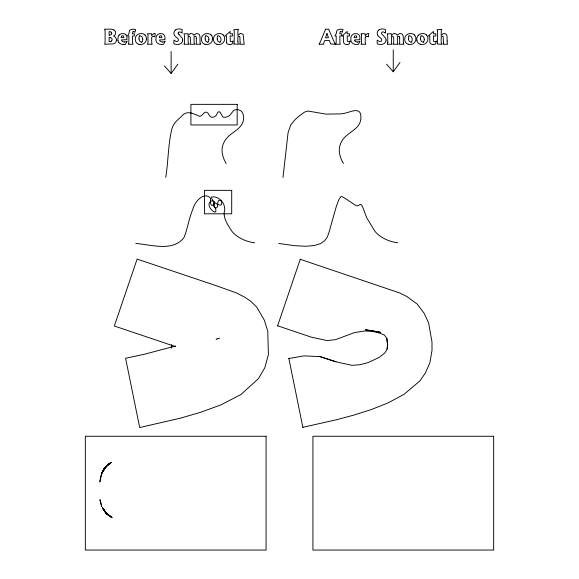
<?xml version="1.0" encoding="UTF-8"?>
<svg xmlns="http://www.w3.org/2000/svg" width="579" height="579" viewBox="0 0 579 579"><rect width="100%" height="100%" fill="white"/><g stroke="black" fill="none" stroke-linecap="round" stroke-linejoin="round"><path stroke-width="0.87" d="M387.792 42.137L387.742 36.036A7.925 7.925 0 0 0 387.51 34.574L387.286 33.763L391.368 33.763L391.368 35.551L393.597 33.596A4.712 4.712 0 0 1 394.234 33.539A3.467 3.467 0 0 1 395.964 33.995A2.859 2.859 0 0 1 397.165 35.312L399.503 33.604A4.306 4.306 0 0 1 400.227 33.539A3.575 3.575 0 0 1 400.777 33.589L402.115 34.125A2.519 2.519 0 0 1 402.68 34.689L403.274 36.368L403.353 42.491M116.386 39.9L116.285 40.863A3.792 3.792 0 0 1 115.091 42.947A4.675 4.675 0 0 1 113.441 43.859L104.604 44.257L104.879 43.418A8.808 8.808 0 0 0 105.103 41.587L105.117 31.584A8.33 8.33 0 0 0 104.792 29.768L104.604 29.174L110.582 29.189A7.216 7.216 0 0 1 113.969 29.992M240.147 42.354L239.822 36.629A0.832 0.832 0 0 0 239.561 36.441L239.084 36.354A2.041 2.041 0 0 0 238.389 36.484L237.875 36.759L237.875 41.181M443.463 42.354L443.138 36.629A0.832 0.832 0 0 0 442.87 36.441L442.399 36.354A2.041 2.041 0 0 0 441.705 36.484L441.184 36.759L441.184 41.181A8.743 8.743 0 0 0 441.48 43.686L441.705 44.257L437.123 43.975A9.452 9.452 0 0 0 437.5 41.883L437.55 31.823A4.907 4.907 0 0 0 437.261 30.318L437.029 29.782L441.705 29.247L441.538 29.695A6.745 6.745 0 0 0 441.22 31.367L441.184 35.543L443.362 33.589A3.677 3.677 0 0 1 443.992 33.539L445.208 33.734A2.75 2.75 0 0 1 446.532 34.689L447.06 36.383L447.118 40.971M146.429 39.025L146.371 39.618A5.58 5.58 0 0 1 144.938 42.658L144.721 42.86A5.573 5.573 0 0 1 141.761 44.388L140.871 44.474A7.636 7.636 0 0 1 139.973 44.453L138.902 44.272M212.558 39.025L212.507 39.618A5.58 5.58 0 0 1 211.067 42.658L210.857 42.86A5.573 5.573 0 0 1 207.89 44.388L207 44.474A7.636 7.636 0 0 1 206.11 44.453L205.031 44.272M178.231 32.967L178.31 32.576A0.861 0.861 0 0 1 178.593 32.221L179.584 31.946A3.756 3.756 0 0 1 181.495 32.685L182.103 33.068L182.103 29.478L180.966 29.174A8.757 8.757 0 0 0 179.077 28.95L178.042 29.03A5.421 5.421 0 0 0 175.524 29.985M288.863 358.502L303.953 355.875L319.97 356.592L336.001 361.803L351.989 365.342L360.029 364.719L368.143 362.584L378.912 357.54L384.89 352.886L387.112 349.238L387.597 344.433L386.786 338.288L384.405 335.046L379.954 333.2L372.507 331.42L364.669 330.964L354.442 332.592L335.48 339.692L327.005 340.553L311.256 337.144L277.623 325.782M387.112 349.238L387.604 344.433L386.786 338.288M165.775 177.355C168.366 161.107 168.048 144.359 171.992 128.35C173.534 123.486 177.406 119.94 181.147 116.697C186.901 109.518 193.205 113.708 199.617 116.336C202.845 116.278 204.271 109.641 208.02 113.108C209.099 115.489 211.197 118.666 214.244 116.82A6.123 6.123 0 0 0 215.685 115.851A5.985 5.985 0 0 0 216.481 114.96C219.028 108.338 220.635 113.195 222.488 116.625A2.519 2.519 0 0 0 223.552 117.233L225.542 117.291L227.894 116.517A11.204 11.204 0 0 0 229.646 115.453L233.815 110.285L236.883 109.525A7.997 7.997 0 0 1 239.134 109.981L240.509 110.647A6.014 6.014 0 0 1 242.16 112.21L243.238 114.49L243.643 117.537A14.178 14.178 0 0 1 243.231 121.047C241.182 129.001 232.461 131.817 227.409 137.426A21.756 21.756 0 0 0 223.356 143.664C220.49 150.214 222.676 157.654 226.165 163.502M283.008 177.355L288.067 132.743L290.68 125.064L294.61 120.164A74.85 74.85 0 0 1 298.359 116.668L304.489 112.123L307.869 111.009L325.941 114.106L340.524 113.904A54.715 54.715 0 0 0 346.857 112.746C352.618 110.951 361.368 107.253 360.876 117.537A14.178 14.178 0 0 1 360.456 121.047C358.408 129.001 349.687 131.817 344.635 137.426A21.756 21.756 0 0 0 340.582 143.664C337.716 150.214 339.902 157.654 343.398 163.502M325.369 29.659L325.499 29.174L328.836 29.174L329.06 30.108A3.228 3.228 0 0 0 329.161 30.405L334.611 43.012A7.86 7.86 0 0 0 335.009 43.83L335.35 44.257L330.587 43.917A4.343 4.343 0 0 0 330.385 43.143L329.342 40.458L324.696 40.458L323.791 42.991A3.076 3.076 0 0 0 323.632 43.743L323.61 44.257L318.986 44.257A10.154 10.154 0 0 0 320.028 42.47L325.145 30.325A4.733 4.733 0 0 0 325.369 29.659M128.596 43.57L128.364 44.257L133.04 44.257L132.772 43.512A6.174 6.174 0 0 1 132.54 42.173L132.519 35.978L134.371 35.978L134.371 33.763L132.403 33.763L132.801 31.852A0.767 0.767 0 0 1 133.076 31.679L133.3 31.635M233.04 41.131L232.013 44.163L231.079 44.366A7.607 7.607 0 0 1 229.776 44.482M350.114 41.131L349.086 44.163L348.153 44.366A7.607 7.607 0 0 1 346.85 44.482M277.551 325.991L300.327 259.088M436.356 41.131L435.321 44.163L434.388 44.366A7.607 7.607 0 0 1 433.085 44.482M233.815 43.975L238.396 44.257L238.201 43.678A8.743 8.743 0 0 1 237.904 41.181M104.307 468.693L101.998 473.036L105.472 467.159L110.386 462.939C103.619 466.855 100.645 474.469 99.892 481.894L101.607 473.825L103.627 469.518L106.804 465.415L103.062 470.705L107.687 464.756L105.168 467.535L102.57 471.849L104.046 469.091L105.472 467.159L102.382 472.24L104.864 467.926L106.833 465.697L104.871 467.933L102.193 472.638L105.168 467.535L108.548 464.134L105.798 466.768L102.765 471.472L106.131 466.392L104.582 468.302L109.46 463.511L105.798 466.768M164.4 65.868L171.123 73.439L177.854 64.182M386.526 64.182L393.257 71.753L399.98 62.503M139.582 35.985L140.147 35.753A2.902 2.902 0 0 1 140.936 36.064L141.551 36.484A3.228 3.228 0 0 1 142.405 37.635L142.76 39.177M205.719 35.985L206.276 35.753A2.902 2.902 0 0 1 207.065 36.064L207.68 36.484A3.228 3.228 0 0 1 208.541 37.635L208.889 39.177M217.784 35.985L218.341 35.753A2.902 2.902 0 0 1 219.13 36.064L219.752 36.484A3.228 3.228 0 0 1 220.606 37.635L220.954 39.177A3.785 3.785 0 0 1 220.114 42.064M409.027 35.985L409.585 35.753A2.902 2.902 0 0 1 410.373 36.064L410.996 36.484A3.228 3.228 0 0 1 411.85 37.635L412.197 39.177A3.785 3.785 0 0 1 411.358 42.064M421.099 35.985L421.657 35.753A2.902 2.902 0 0 1 422.446 36.064L423.061 36.484A3.228 3.228 0 0 1 423.915 37.635L424.269 39.177M141.862 42.021L141.558 42.318L140.183 41.55A3.286 3.286 0 0 1 139.503 40.711L138.989 39.017M207.991 42.021L207.695 42.318L206.319 41.55A3.286 3.286 0 0 1 205.632 40.711L205.125 39.017M220.063 42.021L219.759 42.318L218.384 41.55A3.286 3.286 0 0 1 217.704 40.711L217.19 39.017M411.3 42.021L411.003 42.318L409.628 41.55A3.286 3.286 0 0 1 408.948 40.711L408.434 39.017M423.372 42.021L423.075 42.318L421.7 41.55A3.286 3.286 0 0 1 421.013 40.711L420.499 39.017M365.617 37.056L365.204 37.432L365.24 42.339A5.833 5.833 0 0 0 365.552 43.823L365.718 44.257L361.05 44.257L361.332 43.57A4.212 4.212 0 0 0 361.557 42.549L361.528 35.232A4.343 4.343 0 0 0 361.238 34.183L361.05 33.763L365.204 33.763L365.204 35.681L367.281 33.618A3.141 3.141 0 0 1 368.056 33.539A3.821 3.821 0 0 1 368.794 33.633L368.389 36.774L367.918 36.528A2.121 2.121 0 0 0 367.122 36.354M175.538 30.007L174.996 30.499A3.8 3.8 0 0 0 173.989 32.518L173.961 32.757A4.133 4.133 0 0 0 174.257 34.87A3.85 3.85 0 0 0 174.952 35.956A9.141 9.141 0 0 0 175.878 36.897L177.044 37.903A6.463 6.463 0 0 1 177.977 38.75A2.258 2.258 0 0 1 178.375 40.009L178.166 40.892A1.093 1.093 0 0 1 177.789 41.261L176.877 41.478A2.468 2.468 0 0 1 175.944 41.319A4.668 4.668 0 0 1 174.836 40.747L173.881 40.067L173.881 43.823L174.851 44.134A8.989 8.989 0 0 0 177.283 44.482A6.673 6.673 0 0 0 179.881 43.997A4.357 4.357 0 0 0 182.761 40.016M378.847 30.007L378.304 30.499A3.8 3.8 0 0 0 377.298 32.518L377.276 32.757A4.133 4.133 0 0 0 377.566 34.87M219.636 338.179L217.581 338.845M175.56 346.003L144.801 354.138L125.6 358.278L139.691 427.541L180.735 418.081L200.566 412.306L221.012 404.844L240.944 394.509L258.495 378.572L264.769 367.824L268.41 354.674L267.766 331.065L264.321 320.187L256.7 307.065L250.569 301.094L244.649 297.114L236.413 292.931L216.416 285.758L137.114 259.088L114.331 325.991L175.741 346.698M217.328 338.918L216.814 339.055M216.568 339.128L216.054 339.258M302.86 427.316L336.45 419.768L353.639 415.165L371.168 409.599L388.053 402.926L404.033 394.321L419.746 381.033L425.283 373.194L429.842 362.895L432.014 350.44L431.977 341.943L428.598 322.821L424.016 313.109L417.336 304.185L406.762 296.462L399.633 292.931L300.255 259.298M340.64 31.635L340.416 31.679A0.767 0.767 0 0 0 340.141 31.852L339.743 33.763L341.711 33.763L341.711 35.978L339.859 35.978L339.88 42.173A6.174 6.174 0 0 0 340.105 43.519L340.38 44.257L335.704 44.257L335.936 43.57A8.909 8.909 0 0 0 336.182 42.064L336.225 35.978L334.85 35.978L336.225 33.763L336.826 30.709A2.902 2.902 0 0 1 337.55 29.927L340.372 29.174A9.38 9.38 0 0 1 341.914 29.312L342.971 29.58L342.298 32.272L341.849 31.968A2.019 2.019 0 0 0 340.64 31.613M109.735 35.131L109.105 35.16L109.105 31.671L109.742 31.679A2.642 2.642 0 0 1 110.922 32.019L111.016 32.084M109.88 41.579L109.105 41.608L109.105 37.577L109.923 37.584M397.672 242.767C390.326 241.906 383.168 238.91 377.559 234.075A21.459 21.459 0 0 1 374.338 230.399L366.695 217.733L362.809 207.369A15.662 15.662 0 0 0 361.709 205.118L360.442 204.307L357.786 205.762L356.121 205.683L344.643 198.054L342.088 196.599L340.807 196.694L339.012 199.328L336.377 206.218L328.691 233.46L327.113 237.397L324.551 240.871L320.491 243.658L314.404 245.525L305.77 246.263L294.074 245.648L278.796 243.448M254.615 242.767C247.269 241.906 240.111 238.91 234.502 234.075A21.459 21.459 0 0 1 231.282 230.399C227.366 224.116 222.502 217.472 224.724 209.685A13.512 13.512 0 0 0 224.558 207.557C224.022 201.434 217.538 195.738 211.53 197.026C210.843 201.76 224.949 210.474 221.019 200.537C214.975 198.51 220.15 209.185 215.12 207.912C213.564 206.385 214.679 204.04 214.31 202.23C212.08 203.765 213.781 206.826 215.381 208.208C218.225 216.408 209.417 209.547 209.2 205.697A4.328 4.328 0 0 1 209.258 203.026L210.539 201.311A2.461 2.461 0 0 1 211.567 200.942L212.298 200.956A2.989 2.989 0 0 1 213.354 201.347C215.402 202.368 213.912 205.502 211.979 205.465C209.381 203.989 210.908 200.45 210.445 198.083C203.699 190.969 194.204 202.614 192.793 209.381C188.942 218.428 187.697 228.307 184.057 237.397C173.107 252.205 150.989 244.577 135.739 243.448M420.412 44.272L421.49 44.453A7.636 7.636 0 0 0 422.381 44.474L423.271 44.38A5.573 5.573 0 0 0 426.238 42.86L426.441 42.651A5.58 5.58 0 0 0 427.888 39.618L427.939 39.025A5.218 5.218 0 0 0 426.484 34.964M408.347 44.272L409.418 44.453A7.636 7.636 0 0 0 410.316 44.474L411.199 44.38A5.573 5.573 0 0 0 414.173 42.86L414.369 42.651A5.58 5.58 0 0 0 415.823 39.618L415.874 39.025A5.218 5.218 0 0 0 414.419 34.964M217.103 44.272L218.174 44.453A7.636 7.636 0 0 0 219.072 44.474L219.962 44.38A5.573 5.573 0 0 0 222.929 42.86L223.125 42.651A5.58 5.58 0 0 0 224.58 39.618L224.63 39.025A5.218 5.218 0 0 0 223.176 34.964M319.97 356.592L336.001 361.795M113.933 30.057L114.823 30.781A3.054 3.054 0 0 1 115.554 32.272L115.605 33.148A3.206 3.206 0 0 1 114.881 34.993L113.578 36.057L114.049 36.274A4.719 4.719 0 0 1 115.33 37.222A3.959 3.959 0 0 1 116.401 39.9M384.832 32.648L385.411 33.068L385.411 29.478L384.275 29.174A8.757 8.757 0 0 0 382.386 28.95L381.351 29.03A5.421 5.421 0 0 0 378.832 29.985M179.063 34.595L182.262 38.171A4.603 4.603 0 0 1 182.674 40.016M399.51 37.034L399.474 36.947A0.984 0.984 0 0 0 398.938 36.434L398.475 36.354A2.634 2.634 0 0 0 397.954 36.419L397.375 36.615L397.375 41.652A6.072 6.072 0 0 0 397.484 42.832A4.343 4.343 0 0 0 397.679 43.642L397.896 44.257L393.221 44.257L393.445 43.657A7.382 7.382 0 0 0 393.734 41.442L393.64 37.186L392.584 36.354A2.54 2.54 0 0 0 391.889 36.47L391.44 36.643L391.44 41.652A6.854 6.854 0 0 0 391.527 42.636A5.486 5.486 0 0 0 391.78 43.722L391.961 44.257L387.286 44.257L387.489 43.715A6.174 6.174 0 0 0 387.792 42.137M403.585 43.649L403.831 44.257L399.155 44.257L399.358 43.715A5.291 5.291 0 0 0 399.626 42.752A6.007 6.007 0 0 0 399.655 42.303L399.676 38.54M200.269 43.649L200.522 44.257L195.847 44.257L196.049 43.715A5.291 5.291 0 0 0 196.317 42.752A6.007 6.007 0 0 0 196.346 42.303L196.368 38.54M288.82 358.278L302.904 427.541M416.931 40.639L416.8 39.256A5.978 5.978 0 0 1 417.22 36.991A4.943 4.943 0 0 1 418.472 35.196M117.913 40.306L117.986 37.389A5.052 5.052 0 0 1 119.093 35.181M393.257 49.888L393.257 71.753M171.659 344.577L171.659 348.145M171.123 51.567L171.123 73.439M111.436 41.066A2.649 2.649 0 0 1 109.88 41.543M111.414 41.029A1.954 1.954 0 0 0 112.131 39.56A1.896 1.896 0 0 0 111.429 38.134A2.577 2.577 0 0 0 109.923 37.592M111.834 33.379A2.048 2.048 0 0 1 109.735 35.044M111.023 32.062A1.498 1.498 0 0 1 111.696 33.358M124.405 42.006A2.989 2.989 0 0 1 122.285 41.239A2.642 2.642 0 0 1 121.547 39.951L126.939 39.661L126.924 37.005A4.581 4.581 0 0 0 125.976 34.885M124.405 42.021A4.408 4.408 0 0 0 126.432 41.529L127.112 41.145L125.542 44.315A8.301 8.301 0 0 1 123.805 44.467M123.805 44.474A8.533 8.533 0 0 1 122.01 44.315A5.225 5.225 0 0 1 118.731 42.354M118.746 42.339A4.798 4.798 0 0 1 117.928 40.298M119.1 35.189A5.24 5.24 0 0 1 119.477 34.805A4.712 4.712 0 0 1 121.728 33.64L124.21 33.734A3.626 3.626 0 0 1 125.969 34.892M133.3 31.613A2.019 2.019 0 0 1 134.502 31.975L134.958 32.272L135.631 29.58L134.574 29.319A9.38 9.38 0 0 0 133.032 29.174L130.21 29.927A2.902 2.902 0 0 0 129.486 30.709L128.885 33.763L127.51 35.978L128.885 35.978L128.849 42.072A8.909 8.909 0 0 1 128.603 43.577M144.953 34.986A5.045 5.045 0 0 0 142.282 33.64L140.27 33.596A5.87 5.87 0 0 0 136.948 35.174A4.943 4.943 0 0 0 135.696 36.984A5.978 5.978 0 0 0 135.283 39.256L135.421 40.639A4.798 4.798 0 0 0 138.895 44.294M144.974 34.964A5.218 5.218 0 0 1 146.407 39.017M139.098 38.996A4.516 4.516 0 0 1 139.517 35.949M142.702 39.184A3.785 3.785 0 0 1 141.913 42.064M153.573 36.354A2.121 2.121 0 0 1 154.369 36.528L154.846 36.774L155.252 33.633A3.821 3.821 0 0 0 154.513 33.539A3.141 3.141 0 0 0 153.732 33.618L151.655 35.681L151.655 33.763L147.5 33.763L147.688 34.183A4.343 4.343 0 0 1 147.978 35.232L148.007 42.549A4.212 4.212 0 0 1 147.79 43.57L147.5 44.257L152.176 44.257L152.009 43.823A5.833 5.833 0 0 1 151.698 42.339L151.655 37.432L152.067 37.056A2.598 2.598 0 0 1 153.565 36.296M162.431 42.006A2.989 2.989 0 0 1 160.311 41.239A2.642 2.642 0 0 1 159.572 39.951L164.964 39.661L164.95 37.005A4.581 4.581 0 0 0 164.002 34.885A3.626 3.626 0 0 0 162.236 33.734L159.753 33.647A4.712 4.712 0 0 0 157.495 34.805A5.24 5.24 0 0 0 157.126 35.189A5.052 5.052 0 0 0 156.019 37.389L155.939 40.306A4.798 4.798 0 0 0 156.771 42.339A5.225 5.225 0 0 0 160.043 44.308A8.533 8.533 0 0 0 161.831 44.474A8.301 8.301 0 0 0 163.567 44.322L165.138 41.145L164.45 41.529A4.408 4.408 0 0 1 162.431 42.021M179.092 34.566A2.15 2.15 0 0 1 178.158 32.967M200.262 43.649A4.921 4.921 0 0 1 200.044 42.491L199.965 36.368L199.371 34.689A2.519 2.519 0 0 0 198.807 34.125L197.468 33.589A3.575 3.575 0 0 0 196.918 33.539A4.306 4.306 0 0 0 196.194 33.604L193.835 35.319A2.859 2.859 0 0 0 192.641 34.016A3.467 3.467 0 0 0 190.925 33.546A4.712 4.712 0 0 0 190.288 33.596L188.059 35.551L188.059 33.763L183.97 33.763L184.202 34.566A7.925 7.925 0 0 1 184.433 36.036L184.484 42.137A6.174 6.174 0 0 1 184.173 43.715L183.97 44.257L188.645 44.257L188.464 43.722A5.486 5.486 0 0 1 188.211 42.636A6.854 6.854 0 0 1 188.124 41.652L188.124 36.643L188.58 36.47A2.54 2.54 0 0 1 189.275 36.354L190.332 37.186L190.433 41.442A7.382 7.382 0 0 1 190.136 43.664L189.912 44.257L194.587 44.257L194.37 43.642A4.343 4.343 0 0 1 194.175 42.832A6.072 6.072 0 0 1 194.059 41.652L194.066 36.615L194.645 36.419A2.634 2.634 0 0 1 195.166 36.354L195.63 36.441A0.984 0.984 0 0 1 196.165 36.947L196.201 37.034A5.855 5.855 0 0 1 196.332 38.54M211.089 34.986A5.045 5.045 0 0 0 208.411 33.64L206.399 33.596A5.87 5.87 0 0 0 203.077 35.174A4.943 4.943 0 0 0 201.825 36.984A5.978 5.978 0 0 0 201.42 39.256L201.55 40.639A4.798 4.798 0 0 0 205.031 44.294M211.111 34.964A5.218 5.218 0 0 1 212.536 39.017M205.227 38.996A4.516 4.516 0 0 1 205.646 35.949M208.838 39.184A3.785 3.785 0 0 1 208.049 42.064M223.154 34.986A5.045 5.045 0 0 0 220.483 33.64L218.464 33.596A5.87 5.87 0 0 0 215.142 35.174A4.943 4.943 0 0 0 213.897 36.984A5.978 5.978 0 0 0 213.485 39.256L213.622 40.639A4.798 4.798 0 0 0 217.096 44.294M217.291 38.996A4.516 4.516 0 0 1 217.718 35.949M233.033 41.109A3.858 3.858 0 0 1 231.231 41.695L230.63 41.543A0.84 0.84 0 0 1 230.319 41.261L230.116 35.978L232.483 35.978L232.483 33.763L230.116 33.763L230.116 31.447L225.007 35.978L226.483 35.978L226.505 41.869A3.431 3.431 0 0 0 226.707 42.86M229.776 44.46A4.487 4.487 0 0 1 227.96 44.17A2.236 2.236 0 0 1 226.671 42.875M240.14 42.549A4.263 4.263 0 0 1 239.88 43.686L239.655 44.257L244.331 44.257L244.077 43.497A9.561 9.561 0 0 1 243.846 40.979L243.216 34.697A2.75 2.75 0 0 0 241.899 33.734L240.676 33.539A3.677 3.677 0 0 0 240.053 33.582L237.875 35.543L237.904 31.367A6.745 6.745 0 0 1 238.222 29.688L238.396 29.247L233.721 29.782L233.952 30.318A4.907 4.907 0 0 1 234.234 31.823L234.198 41.883A9.452 9.452 0 0 1 233.829 43.982M447.154 40.979A9.561 9.561 0 0 0 447.357 43.505L447.639 44.257L442.964 44.257L443.196 43.686A4.263 4.263 0 0 0 443.456 42.549M436.342 41.109A3.858 3.858 0 0 1 434.547 41.695L433.946 41.543A0.84 0.84 0 0 1 433.628 41.261L433.425 35.978L435.799 35.978L435.799 33.763L433.425 33.763L433.425 31.447L428.315 35.978L429.792 35.978L429.821 41.869A3.431 3.431 0 0 0 430.023 42.86A2.236 2.236 0 0 0 431.283 44.127A4.487 4.487 0 0 0 433.085 44.46M420.607 38.996A4.516 4.516 0 0 1 421.027 35.949M424.219 39.184A3.785 3.785 0 0 1 423.423 42.064M418.458 35.174A5.87 5.87 0 0 1 421.78 33.596L423.792 33.64A5.045 5.045 0 0 1 426.462 34.986M420.412 44.294A4.798 4.798 0 0 1 416.916 40.639M408.535 38.996A4.516 4.516 0 0 1 408.955 35.949M414.398 34.986A5.045 5.045 0 0 0 411.727 33.64L409.708 33.596A5.87 5.87 0 0 0 406.386 35.174A4.943 4.943 0 0 0 405.141 36.984A5.978 5.978 0 0 0 404.728 39.256L404.866 40.639A4.798 4.798 0 0 0 408.34 44.294M403.577 43.649A4.921 4.921 0 0 1 403.36 42.491M399.561 37.027A5.855 5.855 0 0 1 399.648 38.54M377.573 34.87A3.85 3.85 0 0 0 378.261 35.956A9.141 9.141 0 0 0 379.187 36.897L380.352 37.903A6.463 6.463 0 0 1 381.286 38.75A2.258 2.258 0 0 1 381.684 40.009L381.474 40.892A1.093 1.093 0 0 1 381.098 41.261L380.186 41.478A2.468 2.468 0 0 1 379.252 41.319A4.668 4.668 0 0 1 378.145 40.747L377.19 40.067L377.19 43.823L378.167 44.134A8.989 8.989 0 0 0 380.591 44.482A6.673 6.673 0 0 0 383.189 43.997A4.357 4.357 0 0 0 386.077 40.016M384.803 32.685A3.756 3.756 0 0 0 382.907 31.896L381.901 32.221A0.861 0.861 0 0 0 381.626 32.576L381.539 32.967A2.15 2.15 0 0 0 382.401 34.566L385.578 38.171A4.603 4.603 0 0 1 385.99 40.016M365.646 37.085A2.598 2.598 0 0 1 367.108 36.296M355.245 41.21A2.642 2.642 0 0 1 354.478 39.951L359.87 39.661L359.856 37.005A4.581 4.581 0 0 0 358.908 34.885A3.626 3.626 0 0 0 357.142 33.734L354.659 33.647A4.712 4.712 0 0 0 352.401 34.805A5.24 5.24 0 0 0 352.032 35.189A5.052 5.052 0 0 0 350.925 37.389L350.845 40.306A4.798 4.798 0 0 0 351.677 42.339A5.225 5.225 0 0 0 354.949 44.308A8.533 8.533 0 0 0 356.736 44.474A8.301 8.301 0 0 0 358.473 44.322L360.044 41.145L359.356 41.529A4.408 4.408 0 0 1 357.337 42.021M357.337 42.006A2.989 2.989 0 0 1 355.216 41.239M350.1 41.109A3.858 3.858 0 0 1 348.305 41.695L347.704 41.543A0.84 0.84 0 0 1 347.393 41.261L347.183 35.978L349.557 35.978L349.557 33.763L347.183 33.763L347.183 31.447L342.08 35.978L343.55 35.978L343.579 41.869A3.431 3.431 0 0 0 343.781 42.86A2.236 2.236 0 0 0 345.041 44.127A4.487 4.487 0 0 0 346.85 44.46M121.322 37.237L121.293 37.635L123.877 37.635L123.544 36.043A0.912 0.912 0 0 0 123.276 35.826L122.111 35.782A1.02 1.02 0 0 0 121.706 36.072L121.322 37.237M159.348 37.237L159.319 37.635L161.896 37.635L161.57 36.043A0.912 0.912 0 0 0 161.302 35.826L160.13 35.782A1.02 1.02 0 0 0 159.732 36.072L159.348 37.237M354.254 37.237L354.225 37.635L356.809 37.635L356.476 36.043A0.912 0.912 0 0 0 356.208 35.826L355.036 35.782A1.02 1.02 0 0 0 354.637 36.072L354.254 37.237M326.976 33.539L325.507 37.809L328.474 37.809L326.976 33.539M107.708 465.002L107.253 465.335L111.494 462.375L107.708 465.002M237.173 104.358L190.911 104.358L190.911 124.963L237.173 124.963L237.173 104.358M231.701 190.346L204.452 190.346L204.452 213.81L231.701 213.81L231.701 190.346M266.072 436.255L85.337 436.255L85.337 550.05L266.072 550.05L266.072 436.255M493.663 436.255L312.928 436.255L312.928 550.05L493.663 550.05L493.663 436.255M372.89 330.87L365.429 329.777L380.606 332.332L372.89 330.87M110.509 516.461L106.681 513.703L102.852 508.442L106.891 514.014L102.403 507.624C104.473 511.887 107.94 515.375 112.188 517.481L106.681 513.703L104.285 510.787L107.412 514.384L110.509 516.461M108.649 515.281L105.979 512.958L103.764 510.041L106.681 513.703L111.067 517.033L107.781 514.659L103.294 509.252L105.979 512.958L108.649 515.281M101.665 506.401L99.986 499.786L101.665 506.401"/></g></svg>
